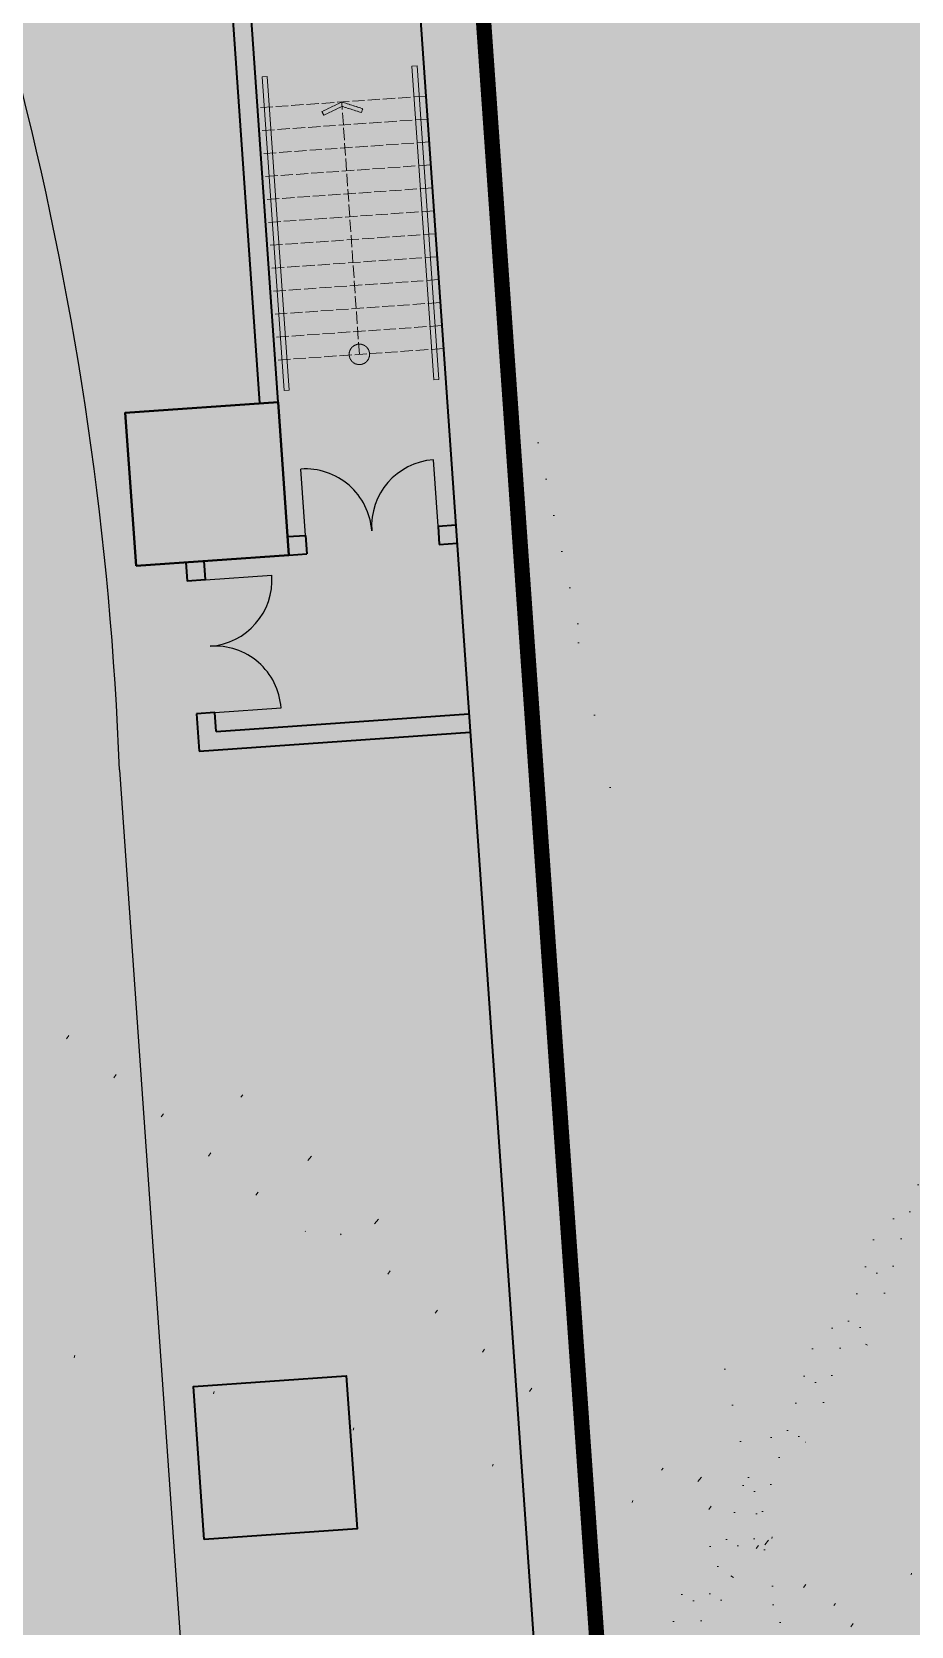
# Model space of a CAD drawing. Header units: millimetres. Extents: x 833941507 to 1669051331, y 817666127 to 1636299673.
# Drawn here: x 834637152 to 834645754, y 818021838 to 818037434 of the extents above; entities that cross this region are included whole.
import ezdxf

# ---------------------------------------------------------------- set-up
doc = ezdxf.new("R2010")
doc.units = ezdxf.units.MM
doc.header["$LTSCALE"] = 3
doc.linetypes.add('3A35X-MADL-P-LT-B01-0$0$ACAD_ISO02W033', pattern=[5, 4, -1])
doc.linetypes.add('CENTER', pattern=[2, 1.25, -0.25, 0.25, -0.25])
doc.layers.add('22INWA-a', color=6, linetype='CENTER')
doc.layers.add('LB01__Road Marking$0$x_160725 LB01 interim layout$0$MVA813_KERB', color=1, linetype='Continuous')
for name, color, linetype, lineweight in [('Hatch (CARR)', 252, 'Continuous', 35), ('Hatch (LTC&CB)', 252, 'Continuous', 35), ('UAJ-22INWA', 6, 'Continuous', 35), ('UAJ-22INWA-h', 251, 'Continuous', 9), ('UAJ-23FLOR-h', 251, 'Continuous', 9), ('UAJ-24STAI-a', 9, '3A35X-MADL-P-LT-B01-0$0$ACAD_ISO02W033', 13), ('UAJ-28STRU', 6, 'Continuous', 35), ('UAJ-32INFR', 7, 'Continuous', 25), ('UAJ-34RAIL-a', 1, 'Continuous', 13)]:
    doc.layers.add(name, color=color, linetype=linetype, lineweight=lineweight)

# ---------------------------------------------------------------- blocks, each defined once
blk = doc.blocks.new('LB01__Road Marking')
at = {"layer": 'LB01__Road Marking$0$x_160725 LB01 interim layout$0$MVA813_KERB'}
blk.add_line((834638009.5440001, 818030214.0488069), (834638919.171709, 818017202.1961324), dxfattribs=at)
blk.add_arc((834605814.1612802, 818028977.368836), 32219.12546655345, 2.199745252035985, 26.19366986581458, dxfattribs=at)
blk = doc.blocks.new('D1300')
at = {"layer": 'UAJ-32INFR'}
for p, q in [((1.192092895507812e-07, 2.384185791015625e-07), (1.192092895507812e-07, 650.0000001192093)), ((1300, 2.384185791015625e-07), (1300.000000119209, 650.0000003576279))]:
    blk.add_line(p, q, dxfattribs=at)
for centre, start, end in [((1.192092895507812e-07, 1.192092895507812e-07), 0, 90), ((1300, 2.384185791015625e-07), 90, 180)]:
    blk.add_arc(centre, 649.9999999895645, start, end, dxfattribs=at)
blk = doc.blocks.new('GBP-LTC-LB01')
at = {"layer": 'UAJ-22INWA-h'}
h = blk.add_hatch(dxfattribs=at)
h.set_pattern_fill('AR-CONC', color=256, scale=0.04, angle=8.262984885410662e-05)
h.set_pattern_definition([(53.99899115569512, (41728780248.51164, 40902391460.63367), (365.7053489482527, -6.389836510966429), [38.09999999999999, -419.1]), (358.9989911556951, (41728780248.51164, 40902391460.63367), (-96.96341888423828, 376.2676744871957), [30.47999999999999, -335.2811683399999]), (104.4504358556951, (41728780278.98699, 40902391460.10119), (268.7419301912365, 369.8778223712338), [32.38001759999995, -356.1804891999996]), (50.18319115569514, (41728780241.42616, 40902391561.98631), (546.7020499276623, -46.0704200207898), [57.15, -628.65]), (100.6345487656951, (41728780286.98463, 40902391558.14716), (439.141786174327, 526.7600322997052), [48.57004627999999, -534.2712163199998]), (355.1831423256951, (41728780241.42616, 40902391561.98631), (439.1417862029095, 526.7600322772663), [45.71993413999998, -502.9194638399998]), (24.99899115569513, (41728780293.87384, 40902391540.19089), (316.7542315517733, -182.8855773281786), [38.1, -419.1000000000001]), (329.9989911556951, (41728780293.87384, 40902391540.19089), (97.6129796172963, 376.0990514463887), [30.48, -335.28]), (75.45043615569512, (41728780320.27003, 40902391524.95042), (414.3672103619911, 193.2134759677757), [32.3800176, -356.1798751999999]), (41.49899115569513, (41728780248.51164, 40902391460.63367), (-5.631385595047104, 169.1291334211818), [0, -331.216, 0, -340.36, 0, -336.55]), (11.49899115569514, (41728780248.51164, 40902391460.63367), (119.3409824875167, 209.193186730434), [0, -194.0559999999996, 0, -323.5959999999993, 0, -128.2699999999997]), (331.4989911556951, (41728780135.50344, 40902391452.73337), (271.3199723310375, 7.482288155708281), [0, -127, 0, -396.2400000000001, 0, -525.7800000000001]), (321.4989911556951, (41728780084.82713, 40902391449.19064), (291.9906246359221, 71.38990420335371), [0, -165.0999999999997, 0, -263.1439999999995, 0, -373.3799999999995])])
h.paths.add_polyline_path([(834644312.7156825, 818022835.9519883), (834643813.93234, 818022801.0824842), (834643814.3791742, 818022794.690842), (834644302.6765493, 818022748.4711499)])
at = {"layer": 'UAJ-23FLOR-h'}
h = blk.add_hatch(dxfattribs=at)
h.set_pattern_fill('EARTH,_O', color=256, scale=180, angle=45.00000010501341)
h.set_pattern_definition([(45.00000010501341, (-1082349.699177861, 54794.90315568447), (-2.96267069188616e-06, 1616.446101792448), [1143, -1143]), (45.00000010501341, (-1082652.782822503, 55097.98679921505), (-2.96267069188616e-06, 1616.446101792448), [1143, -1143]), (45.00000010501341, (-1082955.866467144, 55401.07044274564), (-2.96267069188616e-06, 1616.446101792448), [1143, -1143]), (135.0000001050134, (-1082955.866467515, 55603.12620546969), (-1616.446101792448, -2.96267069188616e-06), [1143, -1143]), (135.0000001050134, (-1082652.782823984, 55906.20985011128), (-1616.446101792448, -2.96267069188616e-06), [1143, -1143]), (135.0000001050134, (-1082349.699180454, 56209.29349475286), (-1616.446101792448, -2.96267069188616e-06), [1143, -1143])])
h.paths.add_polyline_path([(834669469.2548146, 818015499.1701102), (834651080.8176275, 818014213.7929552), (834651091.333055, 818014066.030459), (834669479.7621983, 818015351.5226754)], flags=16)
edge = h.paths.add_edge_path()
edge.add_arc((834611763.613195, 818123015.0723449), 22001.28373588376, 94.00071865262937, 118.6886834190998)
edge.add_line((834601201.8916234, 818142315.5004095), (834593918.3367147, 818141228.3801512))
edge.add_arc((834611768.400262, 818123014.0298539), 25502.69251264854, 93.99715914630349, 134.4212748451599, ccw=False)
edge.add_line((834609990.6837641, 818148454.6872638), (834618164.3568528, 818149025.8389109))
edge.add_line((834618164.3568528, 818149025.8389109), (834618408.292444, 818145534.9100552))
edge.add_line((834618408.292444, 818145534.9100552), (834616365.4114578, 818145392.1596863))
edge.add_line((834616365.4114578, 818145392.1596863), (834616609.385029, 818141900.6873076))
edge.add_line((834616609.385029, 818141900.6873076), (834611621.5474902, 818141552.1522465))
edge.add_line((834611621.5474902, 818141552.1522465), (834611377.6128702, 818145043.0672039))
edge.add_line((834611377.6128702, 818145043.0672039), (834610228.6059371, 818144962.7428077))
h.paths.add_polyline_path([(834673232.9366938, 818197365.8783082), (834607546.4897544, 818192773.8917836), (834599172.4998745, 818174435.3001034), (834588349.0999149, 818152374.5000834), (834578621.5499489, 818133890.6500655), (834568418.2999822, 818115665.3000468), (834556456.700019, 818095618.300025), (834546606.4000474, 818080041.600007), (834532219.3000866, 818058623.7499806), (834523692.1501086, 818046595.7499651), (834515683.5001286, 818035708.4999502), (834508244.2001468, 818025929.8999366), (834500656.3001646, 818016266.0999228), (834489786.8001888, 818002934.0999027), (834483448.3002025, 817995421.2998908), (834478637.6002128, 817989841.6998823), (834458453.7502539, 817967379.2998452), (834441506.4997879, 817949096.357832), (834383075.7479855, 817886437.0757562), (834482026.687943, 817893354.5055006), (834551919.0356153, 817920008.6018127), (834634905.1297382, 817930637.1330649), (834634022.9972101, 817939309.3515325), (834633770.0685325, 817941795.8857912), (834633577.6912351, 817943687.0236263), (834508697.0405153, 817930983.6118022), (834507053.464672, 817930191.4384525), (834506409.4608335, 817939426.9553951), (834507656.9383341, 817945566.7269546), (834503417.0808368, 818006767.0327235), (834503064.3680854, 818011762.6720035), (834514052.9096247, 818025791.9353799), (834520784.6504849, 818034889.3491884), (834526318.8615147, 818042436.9444461), (834532381.6860782, 818050705.6283545), (834536345.7196504, 818056472.6778568), (834542258.4127678, 818065225.6191521), (834550405.86193, 818077286.9078631), (834561578.9964366, 818095001.9633045), (834574522.6610527, 818117080.0346472), (834587768.8781933, 818140310.2095475), (834609774.1305691, 818143594.9757913), (834610001.9653326, 818140335.8947712), (834634252.5395212, 818142031.4686226), (834636806.8958616, 818105492.469254), (834642791.4816118, 818105913.7478601), (834646278.5594581, 818056032.5832597), (834640293.170484, 818055614.1586573), (834643382.3380679, 818011424.9081372), (834641138.4146172, 818011267.9554363), (834645775.7848747, 817944927.8676329), (834639048.3570181, 817944243.5239328), (834640362.1165634, 817931328.1108725), (834651070.3910474, 817932706.91456), (834650587.6677916, 817936476.1291044), (834685105.7378002, 817940896.8578628), (834685588.4610578, 817937127.6433052), (834691373.7890701, 817937868.5701854)])
at = {"layer": 'UAJ-24STAI-a'}
blk.add_hatch(color=256, dxfattribs=at).paths.add_polyline_path([(834639989.6044803, 818036654.7391536), (834640183.5384232, 818036748.4921583), (834640388.6305913, 818036682.6347176), (834640376.401172, 818036644.5500584), (834640186.5428666, 818036705.515731), (834640007.0139757, 818036618.7265253)])
at = {"layer": '22INWA-a', "ltscale": 5, "const_width": 150, "flags": 128}
blk.add_lwpolyline([(834648790.5585468, 817968144.8010727), (834645868.1127554, 817967942.7185566), (834648790.5585468, 817968144.8010727), (834651277.0548606, 817932186.054306), (834646732.9119703, 817931602.6841583), (834552249.9020534, 817919488.4926492), (834509653.719406, 817903226.8796499), (834506670.2002928, 817945929.5476125), (834505134.9406862, 817946512.7590431), (834503326.1238061, 817972339.5114205), (834504156.5737509, 817972397.65377), (834501745.5432788, 818006830.7416781), (834502410.2590361, 818006877.2948229), (834493650.5402416, 818132199.4721122), (834495221.4466506, 818132309.2531987), (834492443.3530575, 818172005.4249322), (834498761.0000008, 818180933.000002, 0.1039453279364779), (834533697.0000086, 818164790.9999983, 0.0281485251874361), (834560518.0000027, 818159716.0000006), (834570883.0000095, 818156559.9999988, 0.01218113012787053), (834580152.0000002, 818154030, 0.0118168953345502), (834589679.9999993, 818153626.0000007, 0.01895900772234266), (834627610.0000029, 818154459.9999995), (834630540.0000026, 818155389.0000011), (834633307.5130115, 818155581.3607701), (834636812.9937819, 818105509.8540434), (834642798.3436269, 818105928.8853481), (834646290.2711654, 818056050.9699742), (834640304.3231351, 818055631.8967907), (834643398.1701388, 818011440.063687), (834641154.3077285, 818011282.972015), (834642938.4361839, 817985813.1960229), (834644624.4133606, 817985929.8185481), (834645081.8954498, 817979313.4479716), (834645868.1127554, 817967942.7185566)], format="xyb", close=True, dxfattribs=at)
at = {"layer": 'UAJ-22INWA'}
for p, q in [((834639382.779384, 818033800.4723544), (834639076.9888762, 818038174.6779586)), ((834639562.3412308, 818033813.0239756), (834639252.4591238, 818038245.7581974)), ((834641125.505027, 818032599.0795164), (834641299.7803457, 818032611.2626945)), ((834641125.505027, 818032599.0795164), (834641138.0577685, 818032419.5177479)), ((834639654.3947144, 818032496.2376504), (834639828.670033, 818032508.4208285)), ((834639828.670033, 818032508.4208285), (834639841.2227744, 818032328.8590599)), ((834641138.0577685, 818032419.5177479), (834641312.3330873, 818032431.7009261)), ((834638658.2095059, 818032246.1573274), (834638671.2156892, 818032060.1093038)), ((834638850.7774578, 818032072.6620483), (834638837.7712741, 818032258.7100785)), ((834639666.9474653, 818032316.6758825), (834639841.2227744, 818032328.8590599)), ((834638850.7774578, 818032072.6620483), (834638671.2156892, 818032060.1093038)), ((834638941.4361666, 818030775.8270557), (834638761.8743981, 818030763.2743111)), ((834638761.8743981, 818030763.2743111), (834638787.4332476, 818030397.6656369)), ((834638954.4423503, 818030589.7790264), (834638941.4361666, 818030775.8270557)), ((834638954.4423503, 818030589.7790264), (834641428.4055964, 818030762.7124739)), ((834638787.4332476, 818030397.6656369), (834641440.9583378, 818030583.1507053))]:
    blk.add_line(p, q, dxfattribs=at)
blk.add_lwpolyline([(834638170.5994258, 818032212.0696517), (834639666.9474416, 818032316.6758549), (834639562.3412309, 818033813.0239758), (834638065.9932156, 818033708.4177727)], close=True, dxfattribs=at)
at = {"layer": 'UAJ-24STAI-a', "ltscale": 10}
for p, q in [((834641005.936209, 818036805.9848354), (834639361.164083, 818036691.001121)), ((834641021.6240067, 818036581.5324062), (834639376.8363268, 818036466.5476052)), ((834641037.3152616, 818036357.0802186), (834639392.5275817, 818036242.0954175)), ((834641053.0048555, 818036132.6269416), (834639408.2188364, 818036017.6432298)), ((834641068.69611, 818035908.174754), (834639423.910091, 818035793.1910417)), ((834641084.3873645, 818035683.7225661), (834639439.6013455, 818035568.738854)), ((834641100.078619, 818035459.2703787), (834639455.2926, 818035344.2866665)), ((834641115.7698736, 818035234.8181908), (834639470.9838545, 818035119.8344787)), ((834641131.4611281, 818035010.3660039), (834639486.6751091, 818034895.3822916)), ((834641147.1523826, 818034785.913816), (834639502.3663636, 818034670.9301034)), ((834641162.843637, 818034561.4616281), (834639518.0576181, 818034446.4779166)), ((834641178.5348917, 818034337.0094409), (834639533.7488728, 818034222.0257282))]:
    blk.add_line(p, q, dxfattribs=at)
at = {"layer": 'UAJ-24STAI-a'}
blk.add_lwpolyline([(834639989.6044803, 818036654.7391536), (834640183.5384232, 818036748.4921583), (834640388.6305913, 818036682.6347176), (834640376.401172, 818036644.5500584), (834640186.5428666, 818036705.515731), (834640007.0139757, 818036618.7265253), (834639989.6044803, 818036654.7391536)], dxfattribs=at)
at = {"layer": 'UAJ-24STAI-a', "ltscale": 10}
blk.add_lwpolyline([(834640356.1418823, 818034279.5175846), (834640183.5384231, 818036748.4921582)], dxfattribs=at)
at = {"layer": 'UAJ-24STAI-a'}
blk.add_circle((834640356.1418824, 818034279.5175846), 99.99999999999993, dxfattribs=at)
at = {"layer": 'UAJ-34RAIL-a', "ltscale": 10}
for p, q in [((834641084.7357097, 818034029.7198961), (834640870.289712, 818037097.2341722)), ((834640920.1684786, 818037100.7211531), (834640870.2902147, 818037097.2342073)), ((834641134.6139736, 818034033.206842), (834640920.167986, 818037100.7210902)), ((834639619.5116297, 818033927.2985903), (834639405.0651461, 818036994.8023685)), ((834639454.9443992, 818036998.2998474), (834639405.0661347, 818036994.8129015)), ((834639669.3898942, 818033930.7855362), (834639454.9434121, 818036998.289286)), ((834641134.6139736, 818034033.206842), (834641084.7357097, 818034029.7198961)), ((834639669.3898942, 818033930.7855362), (834639619.5116297, 818033927.2985903))]:
    blk.add_line(p, q, dxfattribs=at)
blk.add_blockref('LB01__Road Marking', (2.384185791015625e-07, 1.192092895507812e-07))
at = {"layer": 'UAJ-32INFR'}
for p, rotation in [((834639828.6697501, 818032508.4248737), 3.998550005856355), ((834638850.7815137, 818032072.662332), 273.9985500058564)]:
    blk.add_blockref('D1300', p, dxfattribs=dict(at, rotation=rotation))
blk = doc.blocks.new('GBP-STR-B01-L1')
at = {"layer": 'UAJ-28STRU'}
blk.add_line((834639631.0423305, 818056473.2497807), (834642678.5689977, 818012879.6426511), dxfattribs=at)
blk.add_lwpolyline([(834508702.9475287, 817930984.505292), (834645775.5059664, 817944927.8061861), (834641137.7850451, 818011268.2691774), (834643381.7144042, 818011425.1370522), (834640292.345265, 818055617.2834207), (834646278.3357279, 818056035.7500606), (834645352.0679269, 818069285.6239934), (834643799.4765604, 818091494.7948761), (834642791.4622128, 818105914.0190067), (834636806.0699391, 818105495.5941848), (834634251.9350892, 818142031.426188), (834610016.1934161, 818140337.1619818), (834609788.3001149, 818143597.0804552), (834599871.3073, 818142116.9016232)], dxfattribs=at)
for points in [[(834638170.5994027, 818032212.0696245), (834638065.9931409, 818033708.4176877), (834639562.3412074, 818033813.0239476), (834639666.947465, 818032316.6758825)], [(834638836.5984153, 818022685.3143758), (834638731.9921558, 818024181.6624408), (834640228.3402205, 818024286.268702), (834640332.9464794, 818022789.9206357)]]:
    blk.add_lwpolyline(points, close=True, dxfattribs=at)

msp = doc.modelspace()

# ---------------------------------------------------------------- hatches: boundary and pattern name
at = {"layer": 'Hatch (CARR)'}
h = msp.add_hatch(dxfattribs=at)
h.set_pattern_fill('ANSI36', color=256, scale=150, angle=90)
h.set_pattern_definition([(135, (-187022.2791678905, -52565.43556797504), (-926.0889124852565, 252.5697034050701), [1190.625, -238.125, 0, -238.125])])
edge = h.paths.add_edge_path()
edge.add_line((834611924.5285674, 818109421.9795382), (834607685.9333189, 818109069.0317029))
edge.add_line((834607685.9333189, 818109069.0317029), (834607665.2085136, 818107991.0627096))
edge.add_arc((834589039.2587397, 818108445.5984795), 18631.49504860748, 309.865898157549, 358.6020678849919, ccw=False)
edge.add_arc((834615999.1085237, 818076947.9305882), 22831.05689388325, 131.1287194590977, 153.7989258374957)
edge.add_arc((834586528.4374498, 818091417.1166068), 10000.0226383043, 275.0745481675095, 333.9678967565785, ccw=False)
edge.add_line((834587412.9577368, 818081456.2895012), (834588264.1163628, 818069423.8069654))
edge.add_arc((834582903.8927284, 818050145.0407581), 20010.06806292654, 39.44810754976709, 74.46206477656318, ccw=False)
edge.add_arc((834615731.5683885, 818077154.0027018), 22500.40496489586, 219.4438065653649, 234.5202163538755)
edge.add_arc((834588161.6360995, 818038473.4132097), 25000.00734784145, 12.1660642206499, 54.520360264797375, ccw=False)
edge.add_arc((834582999.1828797, 818037622.7792686), 30226.87180901134, 2.0399708739242897, 11.679977439033507, ccw=False)
edge.add_line((834613206.8980196, 818038698.7557493), (834615631.2604762, 818004019.2636257))
edge.add_arc((834569688.7781495, 818001746.1404777), 45998.68227666659, -6.715735871121581, 2.8325470116383826, ccw=False)
edge.add_arc((834571414.0748671, 818001695.7862222), 44279.59500290213, 274.6272267813296, 353.08790164783454, ccw=False)
edge.add_line((834574986.2241068, 817957560.5136681), (834554838.43618, 817955511.3338273))
edge.add_line((834554838.43618, 817955511.3338273), (834555086.0693473, 817951969.0996875))
edge.add_line((834555086.0693473, 817951969.0996875), (834553985.1375787, 817951373.9306439))
edge.add_line((834553985.1375787, 817951373.9306439), (834556566.8998852, 817951132.0247827))
edge.add_line((834556566.8998852, 817951132.0247827), (834554870.825874, 817950512.5267926))
edge.add_line((834554870.825874, 817950512.5267926), (834555242.2592868, 817945199.3269953))
edge.add_line((834555242.2592868, 817945199.3269953), (834580663.5774826, 817947785.2363821))
edge.add_arc((834575886.0608323, 817997961.0018529), 50402.69939119431, 275.4390559034364, 360.000000000271)
edge.add_arc((834575886.0608389, 817997961.0018531), 50402.69938445091, 0, 6.033545123572209)
edge.add_line((834626009.5557979, 818003258.8654163), (834625320.0035809, 818013122.6238494))
edge.add_arc((834725073.7348828, 818020096.2917871), 99997.19472644464, 179.2295533322738, 183.9989754623971, ccw=False)
edge.add_line((834625085.5806298, 818021440.8966492), (834625236.697649, 818032677.8772377))
edge.add_arc((834627922.0571212, 818032658.0033417), 2685.43301283759, 108.9811807542396, 179.5759712670284, ccw=False)
edge.add_arc((834628204.4121966, 818032510.4798577), 2924.98455717082, 77.00889104197461, 113.27543302077399, ccw=False)
edge.add_line((834628861.9482889, 818035360.5993196), (834628476.3411659, 818040874.2326924))
edge.add_arc((834628077.503284, 818035877.398655), 5012.726010108237, 85.43643376848652, 98.7312967742884)
edge.add_arc((834628036.8578303, 818036256.3859787), 4631.993233472201, 98.94598531661237, 115.2556639829105)
edge.add_arc((834625847.2461665, 818040897.8163618), 499.9922731250711, 179.2291312922244, 295.2567071070752, ccw=False)
edge.add_line((834625347.2991458, 818040904.5431534), (834625429.5189184, 818047019.1146282))
edge.add_arc((834645427.711174, 818046750.2094804), 20000.00008677739, 165.3450134809267, 179.2296202883739, ccw=False)
edge.add_line((834626078.3747905, 818051810.1684713), (834626528.5514432, 818053531.6862797))
edge.add_arc((834626915.5387123, 818053430.4891769), 400.0000000177168, 10.695152377167176, 165.3453209340456, ccw=False)
edge.add_arc((834673015.6694742, 818062137.1754668), 46515.11955036519, 190.6951714240863, 201.3939059048265)
edge.add_line((834629705.6919295, 818045169.4946631), (834632608.6630743, 818049408.1890775))
edge.add_arc((834657538.9597654, 818054466.6885248), 25438.31971198219, 165.4360592545937, 191.4699240814062, ccw=False)
edge.add_arc((834645834.1093973, 818057254.4316806), 13410.80803601128, 134.7551571944779, 164.3886809634555, ccw=False)
edge.add_arc((834654069.5153738, 818049100.0720308), 25000.00000381124, 110.94916711504649, 134.9999999998068, ccw=False)
edge.add_line((834645131.0269992, 818072447.5221221), (834644597.6069973, 818080086.5705675))
edge.add_arc((834649926.7819381, 818053872.7880319), 26750.00000693784, 101.4914377666272, 112.9600991647533)
edge.add_arc((834639130.3294133, 818079447.9432485), 1011.218991569462, 186.4126899392967, 290.9488293182595, ccw=False)
edge.add_arc((834615732.2898611, 818077144.808664), 22500.00000909457, 5.586125076769975, 15.96051403662737)
edge.add_arc((834638326.3981731, 818083606.7178259), 1000.000000096708, 72.18054130292307, 195.9605569039716, ccw=False)
edge.add_arc((834652938.8698812, 818129065.9101906), 46749.99999867704, 252.1804366808144, 259.4591757909558)
edge.add_line((834644386.6088485, 818083104.8252262), (834643939.7361603, 818089497.1383101))
edge.add_arc((834650687.7391248, 818128671.741111), 39751.5414622157, 240.552645855678, 260.2264546383112, ccw=False)
edge.add_arc((834638496.4009235, 818107130.2430995), 14999.50979187298, 192.8811278257501, 240.6519724401148, ccw=False)
edge.add_line((834623874.3586586, 818103786.4168482), (834622817.4273343, 818108620.3345392))
edge.add_arc((834642767.1082911, 818112268.769777), 20280.55349256432, 185.5442359270914, 190.3638307884426, ccw=False)
edge.add_line((834622581.4291993, 818110309.3796762), (834612780.934843, 818109493.2924905))
edge.add_arc((834641861.4179806, 818113470.7547268), 29351.23004846225, 187.7882635547602, 192.6445844580893)
edge.add_line((834613222.0515536, 818107045.6947254), (834612137.9938439, 818106966.7564445))
edge.add_arc((834678301.9925529, 818113956.1661862), 66532.14691934951, 183.9077542116084, 186.0302271486492, ccw=False)
edge = h.paths.add_edge_path(flags=16)
edge.add_arc((834615731.2891132, 818077153.7044541), 12500, 0, 180)
edge.add_arc((834615731.2891132, 818077153.7044541), 12500, 180, 360)
edge = h.paths.add_edge_path(flags=16)
edge.add_line((834611868.9525105, 818104450.8138934), (834613972.7539883, 818104597.8847685))
edge.add_line((834613972.7539883, 818104597.8847685), (834614793.1774402, 818100839.5302539))
edge.add_arc((834613826.0732937, 818100578.154647), 1001.802195056169, -85.30379685559512, 15.123792415676405, ccw=False)
edge.add_arc((834619584.2630095, 818044960.8780395), 54912.98870505806, 95.93306834801301, 97.32695457863969)
edge.add_arc((834612511.2219769, 818100425.7467451), 1002.709727811401, 172.2733697093307, 273.99854999629923, ccw=False)
edge.add_arc((834561933.955179, 818106999.5461824), 49999.99994777545, 352.6009145688089, 357.078101614923)
edge = h.paths.add_edge_path(flags=16)
edge.add_line((834620090.9091382, 818049922.9776292), (834618289.6580604, 818049797.0548971))
edge.add_arc((834580970.7048192, 818042316.7731427), 38061.25176798405, 11.33427539532187, 15.91795170803397)
edge.add_arc((834591802.8816204, 818043743.072171), 27300.13400988516, 19.27623700822855, 22.15258949295576)
edge.add_arc((834617550.8908839, 818054225.7946192), 499.9999998739989, 94.53759005294211, 202.1525944576026, ccw=False)
edge.add_arc((834615731.2890984, 818077153.7045648), 22500.00011170959, 274.5375897114041, 280.0526075713317)
edge.add_arc((834619745.9927177, 818054506.8027898), 500.0000004199199, -8.861719909792726, 100.05260729722511, ccw=False)
edge.add_arc((834638671.9807276, 818051564.0583891), 18653.40096255677, 171.1626590973889, 185.0472684119796)
edge = h.paths.add_edge_path(flags=16)
edge.add_line((834620198.0613732, 818047424.3669351), (834618701.7133052, 818047319.7607301))
edge.add_line((834618701.7133052, 818047319.7607301), (834619053.6485708, 818042377.7867736))
edge.add_line((834619053.6485708, 818042377.7867736), (834619277.5450168, 818039251.2414795))
edge.add_line((834619277.5450168, 818039251.2414795), (834621789.2390194, 818004177.3258013))
edge.add_arc((834571670.8950224, 818002621.7047793), 50142.48061041492, -82.8094267226162, 1.7778303358081757, ccw=False)
edge.add_line((834577947.2294141, 817952873.5793033), (834554875.8287184, 817950440.9631954))
edge.add_line((834554875.8287184, 817950440.9631954), (834554896.5956267, 817950143.9012471))
edge.add_line((834554896.5956267, 817950143.9012471), (834580030.4609287, 817952804.2608175))
edge.add_arc((834573485.4272178, 818001019.3171521), 48657.26177690306, 277.7304593452858, 360.0000000001403)
edge.add_line((834622142.6889946, 818001019.3171523), (834619659.9161898, 818038109.1768906))
edge.add_arc((834783609.8433712, 818029932.1045521), 164153.7180048101, 174.3889035222556, 177.144714625774, ccw=False)
edge.add_arc((834619491.2976546, 818046225.8154538), 789.836621362968, 342.0455665106547, 367.1703407386046)
edge.add_line((834620274.9573171, 818046324.4025819), (834620198.0613732, 818047424.3669351))
at = {"layer": 'Hatch (LTC&CB)'}
h = msp.add_hatch(dxfattribs=at)
h.set_pattern_fill('ANSI38', color=256, scale=100)
h.set_pattern_definition([(318.9998376927443, (834479093.7342951, 818230174.1493032), (208.2994204990571, 239.6197016519238), []), (48.99983769274426, (834479093.7342951, 818230174.1493032), (176.9791393461904, 687.5388238029047), [793.75, -476.25])])
edge = h.paths.add_edge_path()
edge.add_line((834601196.1932279, 818142314.5248821), (834603754.2640262, 818142696.3710381))
edge.add_line((834603754.2640262, 818142696.3710381), (834603901.899728, 818141707.3292294))
edge.add_line((834603901.899728, 818141707.3292294), (834603810.4683098, 818141693.6886882))
edge.add_arc((834611763.2944388, 818123016.3620529), 20299.99935169609, 113.0643579575305, 141.3575808429331)
edge.add_line((834595907.8101043, 818135692.8596053), (834595395.44903, 818135656.8608108))
edge.add_line((834595395.44903, 818135656.8608108), (834583111.7173193, 818114341.0318873))
edge.add_line((834583111.7173193, 818114341.0318873), (834578121.5842528, 818106513.8910732))
edge.add_line((834578121.5842528, 818106513.8910732), (834575731.6542978, 818102809.499759))
edge.add_line((834575731.6542978, 818102809.499759), (834574387.4489166, 818100725.9814435))
edge.add_line((834574387.4489166, 818100725.9814435), (834573113.9765022, 818098752.0992287))
edge.add_line((834573113.9765022, 818098752.0992287), (834573145.2547638, 818098730.6477773))
edge.add_line((834573145.2547638, 818098730.6477773), (834569989.114683, 818093770.2015171))
edge.add_line((834569989.114683, 818093770.2015171), (834566534.9997851, 818088385.676982))
edge.add_line((834566534.9997851, 818088385.676982), (834566514.0877519, 818088398.2967066))
edge.add_line((834566514.0877519, 818088398.2967066), (834558743.6087797, 818076256.6317656))
edge.add_line((834558743.6087797, 818076256.6317656), (834557653.4005865, 818074495.7072132))
edge.add_line((834557653.4005865, 818074495.7072132), (834553498.9169745, 818068288.5571573))
edge.add_line((834553498.9169745, 818068288.5571573), (834548580.861871, 818060932.1282293))
edge.add_line((834548580.861871, 818060932.1282293), (834544328.2635252, 818054726.3367485))
edge.add_line((834544328.2635252, 818054726.3367485), (834544332.1488035, 818054704.6644962))
edge.add_line((834544332.1488035, 818054704.6644962), (834540324.5978602, 818048716.6949816))
edge.add_line((834540324.5978602, 818048716.6949816), (834541041.3244038, 818048232.540333))
edge.add_line((834541041.3244038, 818048232.540333), (834540089.7288045, 818046823.8296406))
edge.add_line((834540089.7288045, 818046823.8296406), (834539737.5511322, 818047061.7285419))
edge.add_line((834539737.5511322, 818047061.7285419), (834533115.7546033, 818038377.7374016))
edge.add_line((834533115.7546033, 818038377.7374016), (834515220.9619001, 818015146.6305978))
edge.add_arc((834538026.0069846, 818000636.2612507), 27029.99999804167, 147.5322628657497, 176.1870880981713)
edge.add_line((834511055.837681, 818002433.7226919), (834511444.9861017, 817996891.2334589))
edge.add_line((834511444.9861017, 817996891.2334589), (834511474.1084727, 817996474.6528435))
edge.add_line((834511474.1084727, 817996474.6528435), (834508641.2167096, 817996276.6106825))
edge.add_line((834508641.2167096, 817996276.6106825), (834508910.6816144, 817992422.053122))
edge.add_line((834508910.6816144, 817992422.053122), (834511353.3752296, 817992955.9577066))
edge.add_line((834511353.3752296, 817992955.9577066), (834513357.6638721, 817964213.0085849))
edge.add_line((834513357.6638721, 817964213.0085849), (834513308.9477361, 817964209.6026397))
edge.add_line((834513308.9477361, 817964209.6026397), (834513879.4049544, 817955918.7523347))
edge.add_line((834513879.4049544, 817955918.7523347), (834514876.6139696, 817955988.4575205))
edge.add_line((834514876.6139696, 817955988.4575205), (834515053.0661077, 817953464.409199))
edge.add_arc((834528221.0653924, 817954382.9922421), 13199.99999874826, 183.9904169536054, 259.8372334186261)
edge.add_line((834525891.9897077, 817941390.0939349), (834525974.5254321, 817940578.7091386))
edge.add_line((834525974.5254321, 817940578.7091386), (834555356.336757, 817943567.4939791))
edge.add_line((834555356.336757, 817943567.4939791), (834594711.6949315, 817947570.8029128))
edge.add_line((834594711.6949315, 817947570.8029128), (834594754.1988673, 817947152.9591447))
edge.add_line((834594754.1988673, 817947152.9591447), (834616096.9028597, 817949323.9834652))
edge.add_line((834616096.9028597, 817949323.9834652), (834631854.2065201, 817950926.8492302))
edge.add_line((834631854.2065201, 817950926.8492302), (834631836.7081357, 817951177.1563083))
edge.add_line((834631836.7081357, 817951177.1563083), (834639760.382062, 817951731.0818821))
edge.add_line((834639760.382062, 817951731.0818821), (834640506.9704407, 817944391.5874598))
edge.add_line((834640506.9704407, 817944391.5874598), (834508703.5709968, 817930984.2761916))
edge.add_line((834508703.5709968, 817930984.2761916), (834508663.5146245, 817930982.1632618))
edge.add_line((834508663.5146245, 817930982.1632618), (834507053.4646711, 817930191.4384522))
edge.add_line((834507053.4646711, 817930191.4384522), (834506409.4608326, 817939426.9553951))
edge.add_line((834506409.4608326, 817939426.9553951), (834507674.9508276, 817945699.3234407))
edge.add_line((834507674.9508276, 817945699.3234407), (834503067.5031257, 818011766.6800821))
edge.add_line((834503067.5031257, 818011766.6800821), (834515005.9420724, 818027008.3036696))
edge.add_line((834515005.9420724, 818027008.3036696), (834526318.8603592, 818042436.9452374))
edge.add_line((834526318.8603592, 818042436.9452374), (834533248.4343333, 818051887.545926))
edge.add_line((834533248.4343333, 818051887.545926), (834545204.9352987, 818069586.3738981))
edge.add_line((834545204.9352987, 818069586.3738981), (834551695.4067936, 818079200.6226892))
edge.add_line((834551695.4067936, 818079200.6226892), (834551700.6621838, 818079300.5666262))
edge.add_line((834551700.6621838, 818079300.5666262), (834554860.111537, 818084257.5104706))
edge.add_line((834554860.111537, 818084257.5104706), (834556162.9385583, 818086301.5433419))
edge.add_line((834556162.9385583, 818086301.5433419), (834561579.1108731, 818095002.152886))
edge.add_line((834561579.1108731, 818095002.152886), (834564610.1881032, 818100023.5882319))
edge.add_line((834564610.1881032, 818100023.5882319), (834566711.8413072, 818103505.2825594))
edge.add_line((834566711.8413072, 818103505.2825594), (834567220.9571147, 818104369.6755948))
edge.add_line((834567220.9571147, 818104369.6755948), (834571219.8492384, 818111331.3275263))
edge.add_line((834571219.8492384, 818111331.3275263), (834579233.5847297, 818125278.3035975))
edge.add_line((834579233.5847297, 818125278.3035975), (834584805.1873057, 818135090.7915635))
edge.add_line((834584805.1873057, 818135090.7915635), (834587768.4359322, 818140310.1481816))
edge.add_line((834587768.4359322, 818140310.1481816), (834593953.3663634, 818141233.3798261))
edge.add_arc((834611682.4142298, 818123278.8372545), 25232.61257183928, 93.84603158733529, 134.6379365759465, ccw=False)
edge.add_line((834609989.9237372, 818148454.6235011), (834618164.07139, 818149025.8201461))
edge.add_line((834618164.07139, 818149025.8201461), (834618408.0113981, 818145534.900405))
edge.add_line((834618408.0113981, 818145534.900405), (834616365.1302586, 818145392.1522276))
edge.add_line((834616365.1302586, 818145392.1522276), (834616609.1098313, 818141900.6663029))
edge.add_line((834616609.1098313, 818141900.6663029), (834611621.272795, 818141552.1240568))
edge.add_line((834611621.272795, 818141552.1240568), (834611377.3331451, 818145043.038663))
edge.add_arc((834611845.1982398, 818122938.1113777), 22109.8780646978, 91.21252121934131, 118.7925777614652)
h = msp.add_hatch(color=256, dxfattribs=at)
h.dxf.hatch_style = 1
edge = h.paths.add_edge_path()
edge.add_line((834612214.6375813, 817949110.0002185), (834612172.1336489, 817949527.8439448))
edge.add_line((834612172.1336489, 817949527.8439448), (834610540.982439, 817949361.9198486))
edge.add_line((834610540.982439, 817949361.9198486), (834610125.2551692, 817955305.2055875))
edge.add_line((834610125.2551692, 817955305.2055875), (834611591.1819384, 817956523.4515793))
edge.add_line((834611591.1819384, 817956523.4515793), (834620590.7671256, 817957152.4729878))
edge.add_line((834620590.7671256, 817957152.4729878), (834620675.6528503, 817959016.2771101))
edge.add_line((834620675.6528503, 817959016.2771101), (834619013.2072828, 817959619.5505978))
edge.add_line((834619013.2072828, 817959619.5505978), (834618970.1472836, 817958892.0707971))
edge.add_line((834618970.1472836, 817958892.0707971), (834616222.309842, 817958696.7011107))
edge.add_line((834616222.309842, 817958696.7011107), (834615825.3826407, 817964723.4096224))
edge.add_line((834615825.3826407, 817964723.4096224), (834618845.102228, 817968731.5252159))
edge.add_line((834618845.102228, 817968731.5252159), (834622843.9141976, 817969034.4134744))
edge.add_line((834622843.9141976, 817969034.4134744), (834623164.4532439, 817964450.607226))
edge.add_line((834623164.4532439, 817964450.607226), (834625502.4981271, 817964614.049624))
edge.add_line((834625502.4981271, 817964614.049624), (834625828.9228436, 817959944.6804245))
edge.add_line((834625828.9228436, 817959944.6804245), (834634803.4036009, 817960572.0654542))
edge.add_line((834634803.4036009, 817960572.0654542), (834633575.2073323, 817978140.9004546))
edge.add_line((834633575.2073323, 817978140.9004546), (834631285.9313377, 817977980.8625063))
edge.add_line((834631285.9313377, 817977980.8625063), (834631280.7010247, 817978055.6799079))
edge.add_line((834631280.7010247, 817978055.6799079), (834629963.9084734, 817977963.6259617))
edge.add_line((834629963.9084734, 817977963.6259617), (834629278.7370969, 817987764.7162553))
edge.add_line((834629278.7370969, 817987764.7162553), (834630575.5720872, 817987855.3749666))
edge.add_line((834630575.5720872, 817987855.3749666), (834630235.9597851, 817993000.3354576))
edge.add_line((834630235.9597851, 817993000.3354576), (834630609.3495743, 817993026.4347783))
edge.add_line((834630609.3495743, 817993026.4347783), (834630389.6716566, 817996168.7759436))
edge.add_line((834630389.6716566, 817996168.7759436), (834630369.7134746, 817996167.3807136))
edge.add_line((834630369.7134746, 817996167.3807136), (834630344.4061656, 817996529.3912042))
edge.add_line((834630344.4061656, 817996529.3912042), (834631805.8454168, 817996631.5570185))
edge.add_line((834631805.8454168, 817996631.5570185), (834631888.876698, 817995443.8538494))
edge.add_line((834631888.876698, 817995443.8538494), (834633724.239446, 817995072.431741))
edge.add_line((834633724.239446, 817995072.431741), (834631150.1559343, 818031901.7229791))
edge.add_line((834631150.1559343, 818031901.7229791), (834629476.179728, 818031784.6992047))
edge.add_line((834629476.179728, 818031784.6992047), (834629384.084733, 818033101.5160028))
edge.add_line((834629384.084733, 818033101.5160028), (834629101.5193477, 818033081.7542199))
edge.add_line((834629101.5193477, 818033081.7542199), (834628452.6940117, 818042359.0336378))
edge.add_line((834628452.6940117, 818042359.0336378), (834627691.5720665, 818042305.8253493))
edge.add_line((834627691.5720665, 818042305.8253493), (834627586.9638195, 818043802.2018669))
edge.add_line((834627586.9638195, 818043802.2018669), (834629083.2834291, 818043906.8061367))
edge.add_line((834629083.2834291, 818043906.8061367), (834634922.5486019, 818052432.7993287))
edge.add_line((834634922.5486019, 818052432.7993287), (834635011.6745062, 818051157.8906631))
edge.add_line((834635011.6745062, 818051157.8906631), (834636432.6195279, 818051257.2257228))
edge.add_line((834636432.6195279, 818051257.2257228), (834636182.959632, 818054828.5091127))
edge.add_line((834636182.959632, 818054828.5091127), (834638083.9152257, 818054961.4011304))
edge.add_line((834638083.9152257, 818054961.4011304), (834637871.4183159, 818058001.0802438))
edge.add_line((834637871.4183159, 818058001.0802438), (834640529.3253189, 818058186.8921846))
edge.add_line((834640529.3253189, 818058186.8921846), (834640330.6145107, 818061029.3436989))
edge.add_line((834640330.6145107, 818061029.3436989), (834641998.217142, 818060691.8711828))
edge.add_line((834641998.217142, 818060691.8711828), (834641928.4389147, 818061690.1093589))
edge.add_line((834641928.4389147, 818061690.1093589), (834643813.5705367, 818061323.6424457))
edge.add_line((834643813.5705367, 818061323.6424457), (834643801.3727725, 818061498.1262876))
edge.add_line((834643801.3727725, 818061498.1262876), (834643766.458063, 818061495.6843451))
edge.add_line((834643766.458063, 818061495.6843451), (834643266.9685764, 818068641.1994001))
edge.add_arc((834654060.8209449, 818049124.8102661), 22302.39210890619, 114.6945746145962, 118.945492097803, ccw=False)
edge.add_line((834644743.3042742, 818069387.5982498), (834645326.8805841, 818069645.9184135))
edge.add_line((834645326.8805841, 818069645.9184135), (834646278.9591959, 818056035.5209601))
edge.add_line((834646278.9591959, 818056035.5209601), (834640292.9687338, 818055617.0543199))
edge.add_line((834640292.9687338, 818055617.0543199), (834643382.3378763, 818011424.9079072))
edge.add_line((834643382.3378763, 818011424.9079072), (834641138.4595566, 818011268.0436451))
edge.add_line((834641138.4595566, 818011268.0436451), (834645776.1294343, 817944927.5770856))
edge.add_line((834645776.1294343, 817944927.5770856), (834640606.4570531, 817944401.7074414))
edge.add_line((834640606.4570531, 817944401.7074414), (834639850.0633321, 817951837.5953469))
edge.add_line((834639850.0633321, 817951837.5953469), (834631650.1726205, 817951264.3601016))
edge.add_line((834631650.1726205, 817951264.3601016), (834631662.4822836, 817951088.2755091))
edge.add_line((834631662.4822836, 817951088.2755091), (834612214.6375813, 817949110.0002185))

# ---------------------------------------------------------------- block references
for name in ['GBP-STR-B01-L1', 'GBP-LTC-LB01']:
    msp.add_blockref(name, (0, 0))

doc.saveas('drawing.dxf')
